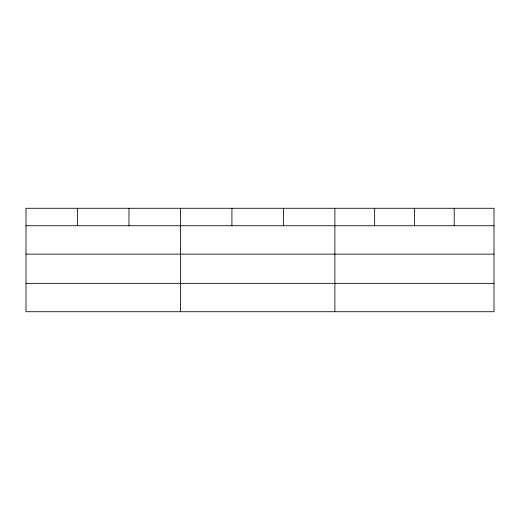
<?xml version="1.0" encoding="UTF-8"?>
<svg xmlns="http://www.w3.org/2000/svg" width="520" height="520" viewBox="0 0 520 520"><rect width="100%" height="100%" fill="white"/><g stroke="black" fill="none" stroke-linecap="round" stroke-linejoin="round"><path stroke-width="0.78" d="M494 254.118L494 208.28L26 208.28L26 311.721L494 311.721L494 254.118L26 254.118M26 225.745L494 225.745M26 283.348L494 283.348M454.22 208.28L454.22 225.745M414.44 208.28L414.44 225.745M374.66 208.28L374.66 225.745M334.88 208.28L334.88 311.721M283.4 208.28L283.4 225.745M231.92 208.28L231.92 225.745M180.44 208.28L180.44 311.721M128.96 208.28L128.96 225.745M77.48 208.28L77.48 225.745"/></g></svg>
